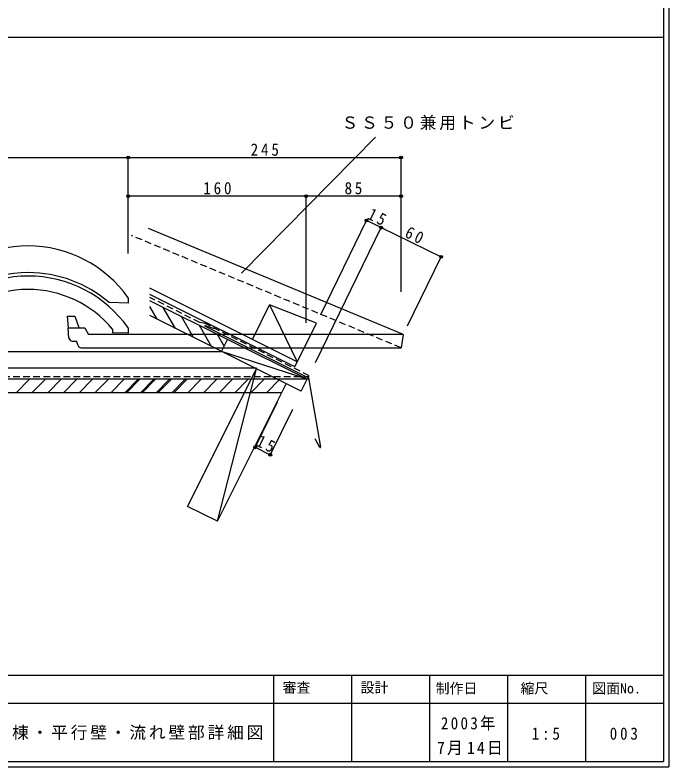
# Model space of a CAD drawing. Units: millimetres, scale not verified. Extents: x -2052 to 1987, y -1380 to 1404.
# Drawn here: x -649 to -62, y -1380 to -705 of the extents above; entities that cross this region are included whole.
import ezdxf
from ezdxf.enums import TextEntityAlignment as Align

# ---------------------------------------------------------------- set-up
doc = ezdxf.new("R2010")
doc.units = ezdxf.units.MM
doc.header["$LTSCALE"] = 5
doc.header["$PDMODE"] = 32
doc.header["$PDSIZE"] = 2.5
doc.linetypes.add('DASHED1', pattern=[1.8, 1.2, -0.6])
for name, color, linetype in [('A-0_ﾚｲﾔ-160', 7, 'Continuous'), ('A-1_ﾚｲﾔ-161', 3, 'Continuous'), ('A-2_ﾚｲﾔ-162', 4, 'Continuous'), ('A-4_ﾚｲﾔ-164', 3, 'Continuous'), ('A-5_ﾚｲﾔ-165', 7, 'Continuous'), ('A-9_ﾚｲﾔ-169', 4, 'DASHED1'), ('A-B_ﾚｲﾔ-171', 3, 'Continuous')]:
    doc.layers.add(name, color=color, linetype=linetype)
doc.styles.add('ＭＳ ゴシック', font='')
doc.styles.get('ＭＳ ゴシック').set_extended_font_data('MS Gothic')

msp = doc.modelspace()

# ---------------------------------------------------------------- linework, layer by layer
at = {"layer": 'A-0_ﾚｲﾔ-160'}
for p in [(-61.96, -29.839), (-2051.96, -1379.838)]:
    msp.add_line(p, (-61.96, -1379.838), dxfattribs=at)
at = {"layer": 'A-0_ﾚｲﾔ-160', "color": 2}
for p in [(-66.96, -34.839), (-2046.96, -1374.838)]:
    msp.add_line(p, (-66.96, -1374.838), dxfattribs=at)
at = {"layer": 'A-0_ﾚｲﾔ-160', "color": 4}
for p, q in [((-66.96, -724.877), (-2046.96, -724.877)), ((-2046.96, -1297.479), (-66.96, -1297.479)), ((-416.96, -1297.479), (-416.96, -1374.838)), ((-346.96, -1297.479), (-346.96, -1374.838)), ((-276.96, -1297.479), (-276.96, -1374.838)), ((-206.96, -1297.479), (-206.96, -1374.838)), ((-136.96, -1297.479), (-136.96, -1374.838)), ((-716.738, -1322.488), (-66.96, -1322.488))]:
    msp.add_line(p, q, dxfattribs=at)
at = {"layer": 'A-1_ﾚｲﾔ-161'}
for p, q in [((-301.197, -991.458), (-529.36, -896.511)), ((-602.32, -975.051), (-595.282, -975.051)), ((-602.32, -975.051), (-601.445, -985.551)), ((-595.282, -975.051), (-591.68, -985.364)), ((-600.635, -994.813), (-601.445, -985.551)), ((-601.445, -985.551), (-586.445, -985.551)), ((-586.445, -985.551), (-583.254, -991.551)), ((-300.49, -991.551), (-583.254, -991.551)), ((-561.49, -986.765), (-561.49, -990.122)), ((-547.512, -990.567), (-561.49, -990.122)), ((-547.512, -985.69), (-547.512, -990.567)), ((-300.49, -991.551), (-302.426, -1003.551)), ((-597.646, -997.552), (-593.92, -997.552)), ((-592.454, -1001.577), (-593.92, -997.552)), ((-589.635, -1003.551), (-302.425, -1003.551))]:
    msp.add_line(p, q, dxfattribs=at)
for centre, radius, start, end in [((-637.49, -1043.045), 91.89, 89.99995, 146.05382), ((-637.49, -1050.045), 98.895, 39.78177, 90), ((-597.646, -994.552), 3, 185.00017, 270), ((-589.635, -1000.551), 3, 200.00114, 270)]:
    msp.add_arc(centre, radius, start, end, dxfattribs=at)
for centre, major_axis, start_param, end_param in [((-637.49, -1041.287), (103.661, 0), 1.5707963, 2.5537643), ((-637.49, -1046.856), (109.313, 0), 0.6039021, 1.5707963)]:
    msp.add_ellipse(centre, major_axis=major_axis, ratio=0.9853, start_param=start_param, end_param=end_param, dxfattribs=at)
at = {"layer": 'A-1_ﾚｲﾔ-161', "color": 7}
for p in [(-320.335, -895.666), (-266.389, -921.936)]:
    msp.add_point(p, dxfattribs=at)
at = {"layer": 'A-2_ﾚｲﾔ-162'}
for p, q in [((-395.729, -1016.143), (-527.934, -950.04)), ((-397.964, -1020.615), (-527.934, -955.629)), ((-386.807, -1031.838), (-527.934, -961.275)), ((-392.173, -1042.571), (-527.934, -974.691)), ((-478.799, -983.567), (-478.948, -983.895)), ((-478.799, -983.567), (-470.425, -986.265)), ((-1235.67, -1006.828), (-463.726, -1006.828)), ((-432.422, -1021.838), (-1235.67, -1021.838)), ((-467.305, -1159.294), (-432.422, -1022.447)), ((-385.422, -1031.838), (-1235.67, -1031.838)), ((-392.172, -1042.572), (-386.806, -1031.838)), ((-467.305, -1159.294), (-405.59, -1035.863)), ((-409.577, -1043.839), (-1235.67, -1043.839)), ((-375.386, -1092.912), (-379.468, -1085.3))]:
    msp.add_line(p, q, dxfattribs=at)
at = {"layer": 'A-2_ﾚｲﾔ-162', "color": 6, "linetype": 'DASHED1'}
for p, q in [((-483.094, -980.889), (-527.934, -958.42)), ((-478.352, -981.822), (-483.094, -980.889)), ((-385.034, -1028.716), (-478.352, -981.822)), ((-1235.67, -1029.338), (-385.034, -1029.338))]:
    msp.add_line(p, q, dxfattribs=at)
at = {"layer": 'A-2_ﾚｲﾔ-162'}
for points in [[(-547.512, -958.69), (-547.512, -963.567), (-564.49, -963.027)], [(-435.977, -996.017), (-420.536, -965.127), (-395.729, -1016.143)], [(-397.964, -1020.615), (-378.409, -981.495), (-420.536, -965.127)], [(-478.948, -983.895), (-385.671, -1030.424), (-374.699, -1092.647)], [(-386.807, -1031.838), (-463.726, -1006.794), (-458.36, -996.061)], [(-467.305, -1159.294), (-494.138, -1145.877), (-432.422, -1022.447)]]:
    msp.add_lwpolyline(points, dxfattribs=at)
msp.add_arc((-375.087, -1092.666), 0.388, 219.41681, 2.78123, dxfattribs=at)
for centre, major_axis, start_param, end_param in [((-637.49, -1014.287), (103.661, 0), 1.5707963, 2.5537643), ((-637.49, -1019.856), (109.313, 0), 0.6039021, 1.5707963), ((-637.155, -1039.854), (105.313, 0), 1.5707963, 2.5462984), ((-637.155, -1044.689), (110.22, 0), 0.8509471, 1.5707963)]:
    msp.add_ellipse(centre, major_axis=major_axis, ratio=0.9853, start_param=start_param, end_param=end_param, dxfattribs=at)
at = {"layer": 'A-2_ﾚｲﾔ-162', "color": 7}
for p in [(-333.494, -889.259), (-320.417, -895.626), (-433.559, -1092.86), (-419.899, -1099.511)]:
    msp.add_point(p, dxfattribs=at)
at = {"layer": 'A-5_ﾚｲﾔ-165'}
for p, q in [((-547.512, -918.885), (-547.512, -832.8)), ((-547.512, -918.885), (-547.512, -867.384)), ((-387.616, -981.135), (-387.616, -867.384)), ((-302.512, -953.387), (-302.512, -881.364)), ((-374.536, -973.543), (-333.494, -889.259)), ((-320.417, -895.626), (-333.494, -889.259)), ((-379.364, -1016.679), (-320.417, -895.626)), ((-320.335, -895.666), (-266.389, -921.936)), ((-296.609, -983.788), (-266.47, -921.896)), ((-521.327, -977.994), (-527.934, -966.551)), ((-505.094, -986.11), (-515.984, -967.249)), ((-488.861, -994.227), (-499.751, -975.366)), ((-472.628, -1002.343), (-483.518, -983.483)), ((-461.306, -1001.954), (-467.284, -991.599)), ((-648.011, -1043.839), (-636.011, -1031.838)), ((-633.869, -1043.839), (-621.869, -1031.838)), ((-619.727, -1043.839), (-607.727, -1031.838)), ((-605.586, -1043.839), (-593.585, -1031.838)), ((-591.443, -1043.839), (-579.443, -1031.838)), ((-577.301, -1043.839), (-565.301, -1031.838)), ((-563.159, -1043.839), (-551.158, -1031.838)), ((-550.637, -1043.839), (-538.637, -1031.838)), ((-549.016, -1043.839), (-537.016, -1031.838)), ((-536.495, -1043.839), (-524.495, -1031.838)), ((-534.874, -1043.839), (-522.874, -1031.838)), ((-522.353, -1043.839), (-510.353, -1031.838)), ((-520.732, -1043.839), (-508.732, -1031.838)), ((-508.211, -1043.839), (-496.211, -1031.838)), ((-506.59, -1043.839), (-494.59, -1031.838)), ((-494.068, -1043.839), (-482.068, -1031.838)), ((-479.926, -1043.839), (-467.926, -1031.838)), ((-465.784, -1043.839), (-453.784, -1031.838)), ((-451.642, -1043.839), (-439.642, -1031.838)), ((-437.5, -1043.839), (-425.5, -1031.838)), ((-423.357, -1043.839), (-411.357, -1031.838)), ((-413.773, -1052.228), (-433.559, -1092.86)), ((-400.113, -1058.879), (-419.899, -1099.511)), ((-433.559, -1092.86), (-419.899, -1099.511))]:
    msp.add_line(p, q, dxfattribs=at)
msp.add_lwpolyline([(-837.512, -918.885), (-837.512, -832.8), (-547.512, -832.8)], dxfattribs=at)
at = {"layer": 'A-9_ﾚｲﾔ-169'}
msp.add_line((-302.425, -1003.551), (-544.414, -902.85), dxfattribs=at)
at = {"layer": 'A-B_ﾚｲﾔ-171', "color": 7}
for p, q in [((-325.452, -814.48), (-445.693, -936.516)), ((-547.512, -832.8), (-302.512, -832.8)), ((-302.512, -918.885), (-302.512, -832.8))]:
    msp.add_line(p, q, dxfattribs=at)
msp.add_lwpolyline([(-302.511, -867.384), (-387.616, -867.384), (-547.512, -867.384)], dxfattribs=at)
for p in [(-547.512, -832.8), (-302.512, -832.8), (-547.512, -867.384), (-387.616, -867.384), (-302.511, -867.384)]:
    msp.add_point(p, dxfattribs=at)

# ---------------------------------------------------------------- texts
at = {"layer": 'A-0_ﾚｲﾔ-160', "style": 'ＭＳ ゴシック'}
for s, p in [('審査', (-408.87, -1315.865)), ('設計', (-338.87, -1315.865)), ('制作日', (-271.487, -1316.591)), ('縮尺', (-195.237, -1316.591)), ('図面No.', (-130.893, -1316.591))]:
    msp.add_text(s, height=9.164, dxfattribs=at).set_placement(p, align=Align.BOTTOM_LEFT)
at = {"layer": 'A-1_ﾚｲﾔ-161', "insert": (-300.01, -903.895), "char_height": 11, "attachment_point": 7, "rotation": 334.037, "style": 'ＭＳ ゴシック'}
msp.add_mtext('\\T1.36;\\W0.9;60', dxfattribs=at)
at = {"layer": 'A-1_ﾚｲﾔ-161', "insert": (-669.316, -1355.621), "char_height": 11, "attachment_point": 7, "style": 'ＭＳ ゴシック'}
msp.add_mtext('\\T1.17;隅棟・平行壁・流れ壁部詳細図', dxfattribs=at)
at = {"layer": 'A-2_ﾚｲﾔ-162', "color": 3, "char_height": 11, "attachment_point": 7, "rotation": 334.037, "style": 'ＭＳ ゴシック'}
for insert in [(-333.605, -887.537), (-433.377, -1091.28)]:
    msp.add_mtext('\\T1.36;\\W0.9;15', dxfattribs=dict(at, insert=insert))
at = {"layer": 'A-4_ﾚｲﾔ-164', "char_height": 11, "attachment_point": 7, "style": 'ＭＳ ゴシック'}
for s, insert in [('\\T1.31;\\W0.9;2003年', (-266.757, -1347.283)), ('\\T1.38;\\W0.9;1:5', (-185.174, -1355.529)), ('\\T1.38;\\W0.9;003', (-115.173, -1355.529)), ('\\T1.26;\\W0.95;7月14日', (-270.216, -1369.274))]:
    msp.add_mtext(s, dxfattribs=dict(at, insert=insert))
at = {"layer": 'A-B_ﾚｲﾔ-171', "char_height": 11, "attachment_point": 7, "style": 'ＭＳ ゴシック'}
for s, insert in [('\\T1.17;ＳＳ５０兼用トンビ', (-355.939, -808.162)), ('\\T1.38;\\W0.9;245', (-437.512, -831.3)), ('\\T1.38;\\W0.9;160', (-480.064, -865.885)), ('\\T1.36;\\W0.9;85', (-353.188, -865.885))]:
    msp.add_mtext(s, dxfattribs=dict(at, insert=insert))

doc.saveas('drawing.dxf')
